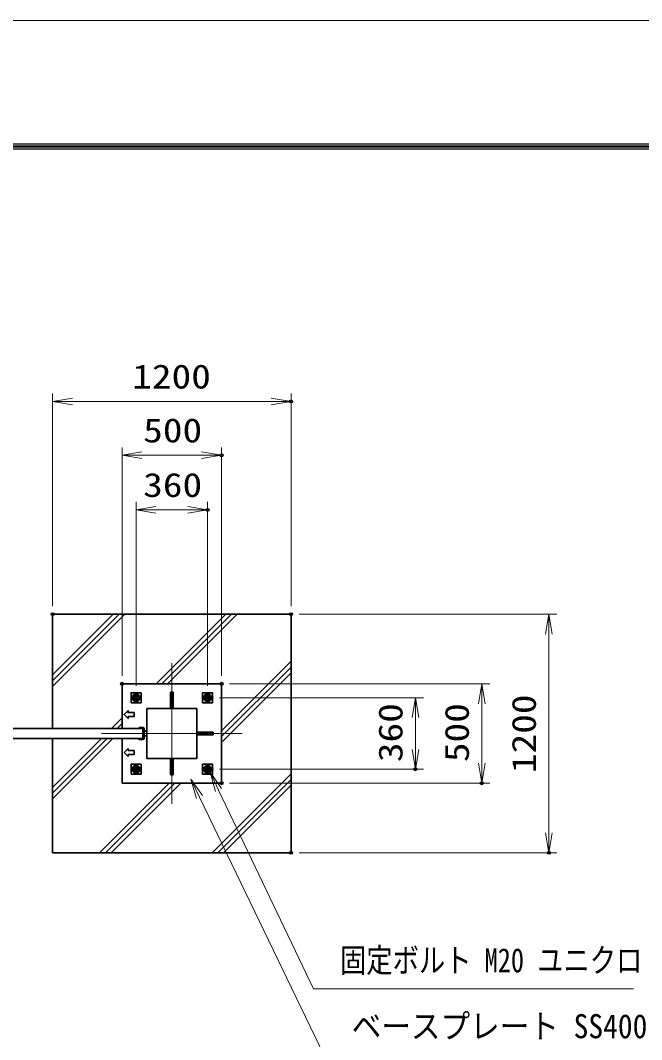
# Model space of a CAD drawing. Units: millimetres at full size. Extents: x -11880 to 11880, y -8400 to 8400.
# Drawn here: x 4241 to 7366, y 3271 to 8400 of the extents above; entities that cross this region are included whole.
import ezdxf
from ezdxf.enums import TextEntityAlignment as Align

# ---------------------------------------------------------------- set-up
doc = ezdxf.new("R2010")
doc.units = ezdxf.units.MM
doc.header["$LTSCALE"] = 30
doc.header["$PDMODE"] = 32
doc.header["$PDSIZE"] = 15
for name, pattern in [('DASHED', [7.5, 6, -1.5]), ('USER1', [9, 6, -0.75, 1.5, -0.75]), ('USER2', [18, 12, -1.5, 3, -1.5])]:
    doc.linetypes.add(name, pattern=pattern)
for name, color, linetype, lineweight in [('0-0_D-TTL', 7, 'Continuous', 18), ('0-1_外形線', 7, 'Continuous', 35), ('0-2_0', 7, 'Continuous', 18), ('0-3_寸法線', 4, 'Continuous', 18), ('0-5_細線', 2, 'Continuous', 35), ('0-6_隠れ線', 140, 'DASHED', 18), ('0-7_軸線', 200, 'USER2', 15), ('0-D_ハッチング', 253, 'Continuous', 13), ('1-0_AM_0N', 7, 'Continuous', 50), ('1-1_AM_7N', 6, 'USER1', 18), ('1-5_AM_4N', 4, 'Continuous', 25)]:
    doc.layers.add(name, color=color, linetype=linetype, lineweight=lineweight)
doc.layers.add('0-4_Defpoints', color=7, linetype='Continuous')
doc.styles.add('ＭＳ ゴシック', font='')
doc.styles.get('ＭＳ ゴシック').set_extended_font_data('MS Gothic')

# ---------------------------------------------------------------- blocks, each defined once
blk = doc.blocks.new('_Open')
at = {"layer": '0-2_0', "color": 4}
blk.add_line((-30, 5), (0, 0), dxfattribs=at)
blk.add_lwpolyline([(-30, -5), (0, 0), (-30, 0)], dxfattribs=at)
blk = doc.blocks.new('S252')
at = {"layer": '0-3_寸法線'}
for points in [[(5446308.3, 80416333.8), (5398015.5, 80416333.8), (5383693.9, 80446347.4), (5382402, 80449055)], [(5384145.2, 80446562.8), (5382402, 80449055), (5383242.7, 80446132.1)]]:
    blk.add_lwpolyline(points, dxfattribs=at)
at = {"layer": '0-3_寸法線', "color": 254, "style": 'ＭＳ ゴシック', "width": 0.8}
blk.add_text('固定ボルト M20 ユニクロ', height=3637, dxfattribs=at).set_placement((5402024.5, 80417734.4), align=Align.BOTTOM_LEFT)
blk = doc.blocks.new('S253')
at = {"layer": '0-3_寸法線'}
for points in [[(5453551.5, 80406376.8), (5399585.1, 80406376.8), (5380801.3, 80445283.7), (5379497, 80447985.4)], [(5381251.6, 80445501.1), (5379497, 80447985.4), (5380351.1, 80445066.4)]]:
    blk.add_lwpolyline(points, dxfattribs=at)
at = {"layer": '0-3_寸法線', "color": 254, "style": 'ＭＳ ゴシック', "width": 0.9}
blk.add_text('ベースプレート SS400 19t', height=3637, dxfattribs=at).set_placement((5403785.1, 80407777.3), align=Align.BOTTOM_LEFT)
blk = doc.blocks.new('U271')
at = {"layer": '1-0_AM_0N'}
blk.add_lwpolyline([(5370789.4, 80460010.1), (5371239.4, 80459750.3), (5371689.4, 80460010.1), (5371689.4, 80460529.7), (5371239.4, 80460789.5), (5370789.4, 80460529.7)], close=True, dxfattribs=at)
for radius in [450, 259.4]:
    blk.add_circle((5371239.4, 80460269.9), radius, dxfattribs=at)
at = {"layer": '1-1_AM_7N'}
for p, q in [((5370667.8, 80460269.9), (5371811, 80460269.9)), ((5371239.4, 80460841.5), (5371239.4, 80459698.3))]:
    blk.add_line(p, q, dxfattribs=at)
at = {"layer": '1-5_AM_4N'}
blk.add_arc((5371239.4, 80460269.9), 300, 260, 170, dxfattribs=at)
blk = doc.blocks.new('U272')
at = {"layer": '1-0_AM_0N'}
blk.add_lwpolyline([(5381589.4, 80460010.1), (5382039.4, 80459750.3), (5382489.4, 80460010.1), (5382489.4, 80460529.7), (5382039.4, 80460789.5), (5381589.4, 80460529.7)], close=True, dxfattribs=at)
for radius in [450, 259.4]:
    blk.add_circle((5382039.4, 80460269.9), radius, dxfattribs=at)
at = {"layer": '1-1_AM_7N'}
for p, q in [((5381467.8, 80460269.9), (5382611, 80460269.9)), ((5382039.4, 80460841.5), (5382039.4, 80459698.3))]:
    blk.add_line(p, q, dxfattribs=at)
at = {"layer": '1-5_AM_4N'}
blk.add_arc((5382039.4, 80460269.9), 300, 260, 170, dxfattribs=at)
blk = doc.blocks.new('U273')
at = {"layer": '1-0_AM_0N'}
blk.add_lwpolyline([(5381589.4, 80449210.1), (5382039.4, 80448950.3), (5382489.4, 80449210.1), (5382489.4, 80449729.7), (5382039.4, 80449989.5), (5381589.4, 80449729.7)], close=True, dxfattribs=at)
for radius in [450, 259.4]:
    blk.add_circle((5382039.4, 80449469.9), radius, dxfattribs=at)
at = {"layer": '1-1_AM_7N'}
for p, q in [((5381467.8, 80449469.9), (5382611, 80449469.9)), ((5382039.4, 80450041.5), (5382039.4, 80448898.3))]:
    blk.add_line(p, q, dxfattribs=at)
at = {"layer": '1-5_AM_4N'}
blk.add_arc((5382039.4, 80449469.9), 300, 260, 170, dxfattribs=at)
blk = doc.blocks.new('U274')
at = {"layer": '1-0_AM_0N'}
blk.add_lwpolyline([(5370789.4, 80449210.1), (5371239.4, 80448950.3), (5371689.4, 80449210.1), (5371689.4, 80449729.7), (5371239.4, 80449989.5), (5370789.4, 80449729.7)], close=True, dxfattribs=at)
for radius in [450, 259.4]:
    blk.add_circle((5371239.4, 80449469.9), radius, dxfattribs=at)
at = {"layer": '1-1_AM_7N'}
for p, q in [((5370667.8, 80449469.9), (5371811, 80449469.9)), ((5371239.4, 80450041.5), (5371239.4, 80448898.3))]:
    blk.add_line(p, q, dxfattribs=at)
at = {"layer": '1-5_AM_4N'}
blk.add_arc((5371239.4, 80449469.9), 300, 260, 170, dxfattribs=at)

msp = doc.modelspace()

# ---------------------------------------------------------------- linework, layer by layer
at = {"layer": '0-0_D-TTL'}
for points in [[(-11880, -8400), (11880, -8400), (11880, 8400), (-11880, 8400)], [(-11116.29, 7779.43), (11116.29, 7779.43), (11116.29, -7777.71), (-11116.29, -7777.71)], [(-11109.21, 7772.36), (11109.21, 7772.36), (11109.21, -7770.64), (-11109.21, -7770.64)], [(-11102.14, 7765.29), (11102.14, 7765.29), (11102.14, -7763.57), (-11102.14, -7763.57)], [(-11095.07, 7758.21), (11095.07, 7758.21), (11095.07, -7756.5), (-11095.07, -7756.5)], [(-11088, 7751.14), (11088, 7751.14), (11088, -7749.43), (-11088, -7749.43)]]:
    msp.add_lwpolyline(points, close=True, dxfattribs=at)
at = {"layer": '0-1_外形線'}
for p, q in [((4403.04, 4836.26), (4403.04, 5411.26)), ((4753.04, 5061.26), (4753.04, 4836.26)), ((5253.04, 5061.26), (4753.04, 5061.26)), ((5253.04, 4561.26), (5253.04, 5061.26)), ((4838.04, 4842.26), (4858.04, 4842.26)), ((4858.04, 4786.26), (4858.04, 4836.26)), ((4864.04, 4836.26), (4864.04, 4786.26)), ((4864.04, 4823.76), (4878.04, 4823.76)), ((4753.04, 4786.26), (4753.04, 4561.26)), ((4878.04, 4798.76), (4864.04, 4798.76)), ((4753.04, 4561.26), (5253.04, 4561.26))]:
    msp.add_line(p, q, dxfattribs=at)
for points in [[(4403.04, 5411.26), (5603.04, 5411.26), (5603.04, 4211.26), (4403.04, 4211.26), (4403.04, 4786.26)], [(4858.04, 4836.26), (4838.04, 4836.26), (4838.04, 4842.26)], [(4858.04, 4780.26), (4838.04, 4780.26), (4838.04, 4786.26), (4858.04, 4786.26)]]:
    msp.add_lwpolyline(points, dxfattribs=at)
for points in [[(4798.04, 4966.26), (4848.04, 4966.26), (4848.04, 5016.26), (4798.04, 5016.26)], [(5158.04, 4966.26), (5208.04, 4966.26), (5208.04, 5016.26), (5158.04, 5016.26)], [(4878.04, 4686.26), (5128.04, 4686.26), (5128.04, 4936.26), (4878.04, 4936.26)], [(858.04, 4836.26), (4858.04, 4836.26), (4858.04, 4786.26), (858.04, 4786.26)], [(4798.04, 4606.26), (4848.04, 4606.26), (4848.04, 4656.26), (4798.04, 4656.26)], [(5158.04, 4606.26), (5208.04, 4606.26), (5208.04, 4656.26), (5158.04, 4656.26)]]:
    msp.add_lwpolyline(points, close=True, dxfattribs=at)
for centre, start, end in [((4858.04, 4836.26), 0, 90), ((4858.04, 4786.26), 270, 0)]:
    msp.add_arc(centre, 6, start, end, dxfattribs=at)
at = {"layer": '0-3_寸法線'}
for p, q in [((4403.04, 5451.26), (4403.04, 6522.2)), ((5603.04, 5451.26), (5603.04, 6522.2)), ((4403.04, 6482.2), (5603.04, 6482.2)), ((4753.04, 5101.26), (4753.04, 6251.26)), ((4753.04, 6211.26), (5253.04, 6211.26)), ((5253.04, 5101.26), (5253.04, 6251.26)), ((4823.04, 5050.32), (4823.04, 5976.35)), ((5183.04, 5050.32), (5183.04, 5976.35)), ((4823.04, 5936.35), (5183.04, 5936.35)), ((5643.04, 5411.26), (6939.38, 5411.26)), ((6899.38, 5411.26), (6899.38, 4211.26)), ((5293.04, 5061.26), (6602.25, 5061.26)), ((6562.25, 5061.26), (6562.25, 4561.26)), ((5242.09, 4991.26), (6268.39, 4991.26)), ((6228.39, 4991.26), (6228.39, 4631.26)), ((5242.09, 4631.26), (6268.39, 4631.26)), ((5293.04, 4561.26), (6602.25, 4561.26)), ((5643.04, 4211.26), (6939.38, 4211.26))]:
    msp.add_line(p, q, dxfattribs=at)
at = {"layer": '0-4_Defpoints'}
for p in [(5603.04, 6482.2), (5253.04, 6211.26), (5183.04, 5936.35), (4403.04, 5411.26), (5603.04, 5411.26), (5603.04, 5411.26), (4753.04, 5061.26), (5253.04, 5061.26), (5253.04, 5061.26), (4823.04, 5010.32), (5183.04, 5010.32), (5202.09, 4991.26), (5202.09, 4631.26), (6228.39, 4631.26), (5253.04, 4561.26), (6562.25, 4561.26), (5603.04, 4211.26), (6899.38, 4211.26)]:
    msp.add_point(p, dxfattribs=at)
at = {"layer": '0-5_細線'}
for p, q in [((4997.04, 5019.16), (5009.04, 5019.16)), ((4864.04, 4827.76), (4868.04, 4823.76)), ((4868.04, 4798.76), (4864.04, 4794.76)), ((5210.94, 4817.26), (5210.94, 4805.26)), ((4783.04, 4736.26), (4763.04, 4716.26)), ((4783.04, 4736.26), (4783.04, 4726.26)), ((4783.04, 4726.26), (4813.04, 4726.26)), ((4813.04, 4726.26), (4813.04, 4706.26)), ((4763.04, 4716.26), (4783.04, 4696.26)), ((4813.04, 4706.26), (4783.04, 4706.26)), ((4783.04, 4696.26), (4783.04, 4706.26)), ((4997.04, 4603.36), (5009.04, 4603.36))]:
    msp.add_line(p, q, dxfattribs=at)
for points in [[(4997.04, 5019.16), (5009.04, 5019.16), (5009.04, 4936.26), (4997.04, 4936.26)], [(5128.04, 4805.26), (5210.94, 4805.26), (5210.94, 4817.26), (5128.04, 4817.26)], [(4997.04, 4686.26), (5009.04, 4686.26), (5009.04, 4603.36), (4997.04, 4603.36)]]:
    msp.add_lwpolyline(points, close=True, dxfattribs=at)
for points in [[(4783.04, 4926.26), (4763.04, 4906.26), (4783.04, 4886.26), (4783.04, 4896.26)], [(4783.04, 4926.26), (4783.04, 4916.26), (4813.04, 4916.26), (4813.04, 4896.26), (4783.04, 4896.26)]]:
    msp.add_lwpolyline(points, dxfattribs=at)
at = {"layer": '0-6_隠れ線'}
for centre in [(4823.04, 4991.26), (5183.04, 4991.26), (4823.04, 4631.26), (5183.04, 4631.26)]:
    msp.add_circle(centre, 20, dxfattribs=at)
at = {"layer": '0-7_軸線'}
for q in [(5003.04, 5164.82), (4649.49, 4811.26), (5356.59, 4811.26), (5003.04, 4457.71)]:
    msp.add_line((5003.04, 4811.26), q, dxfattribs=at)
at = {"layer": '0-D_ハッチング'}
for p, q in [((4403.04, 5105.91), (4708.39, 5411.26)), ((4403.04, 5076.91), (4737.39, 5411.26)), ((4403.04, 5047.91), (4766.39, 5411.26)), ((4924.08, 5061.26), (5274.08, 5411.26)), ((4953.08, 5061.26), (5303.08, 5411.26)), ((4982.08, 5061.26), (5332.08, 5411.26)), ((5253.04, 4824.54), (5603.04, 5174.54)), ((5253.04, 4795.54), (5603.04, 5145.54)), ((5253.04, 4766.54), (5603.04, 5116.54)), ((4699.08, 4836.26), (4753.04, 4890.22)), ((4728.08, 4836.26), (4753.04, 4861.22)), ((4403.04, 4540.22), (4649.08, 4786.26)), ((4403.04, 4511.22), (4678.08, 4786.26)), ((4403.04, 4482.22), (4707.08, 4786.26)), ((5205.45, 4211.26), (5603.04, 4608.85)), ((5234.45, 4211.26), (5603.04, 4579.85)), ((4639.76, 4211.26), (4989.76, 4561.26)), ((4668.76, 4211.26), (5018.76, 4561.26)), ((4697.76, 4211.26), (5047.76, 4561.26)), ((5263.45, 4211.26), (5603.04, 4550.85))]:
    msp.add_line(p, q, dxfattribs=at)

# ---------------------------------------------------------------- block references
at = {"layer": '0-3_寸法線', "xscale": 3.333333, "yscale": 3.333333}
for p, rotation in [((4403.04, 6482.2), 180), ((4753.04, 6211.26), 180), ((4823.04, 5936.35), 180), ((6899.38, 5411.26), 90), ((6562.25, 5061.26), 90), ((6228.39, 4991.26), 90), ((6228.39, 4631.26), 270), ((6562.25, 4561.26), 270), ((6899.38, 4211.26), 270)]:
    msp.add_blockref('_Open', p, dxfattribs=dict(at, rotation=rotation))
at = {"layer": '0-3_寸法線'}
for name, p, xscale, yscale in [('_Open', (5603.04, 6482.2), 3.333333, 3.333333), ('_Open', (5253.04, 6211.26), 3.333333, 3.333333), ('_Open', (5183.04, 5936.35), 3.333333, 3.333333), ('S252', (-174218.27, -2677017.73), 0.03333333, 0.03333333), ('S253', (-174218.27, -2677017.73), 0.03333333, 0.03333333)]:
    msp.add_blockref(name, p, dxfattribs=dict(at, xscale=xscale, yscale=yscale))
at = {"layer": '1-0_AM_0N', "xscale": 0.03333333, "yscale": 0.03333333}
for name in ['U271', 'U272', 'U274', 'U273']:
    msp.add_blockref(name, (-174218.27, -2677017.73), dxfattribs=at)

# ---------------------------------------------------------------- texts
at = {"layer": '0-3_寸法線', "color": 254, "style": 'ＭＳ ゴシック', "width": 1.2}
for s, p in [('1200', (4803.84, 6510.88)), ('500', (4859.04, 6239.95)), ('360', (4859.04, 5965.03))]:
    msp.add_text(s, height=121.2, dxfattribs=at).set_placement(p, align=Align.BOTTOM_LEFT)
for s, p in [('1200', (6870.69, 4612.06)), ('360', (6199.7, 4667.26)), ('500', (6533.56, 4667.26))]:
    msp.add_text(s, height=121.2, rotation=90, dxfattribs=at).set_placement(p, align=Align.BOTTOM_LEFT)

doc.saveas('drawing.dxf')
